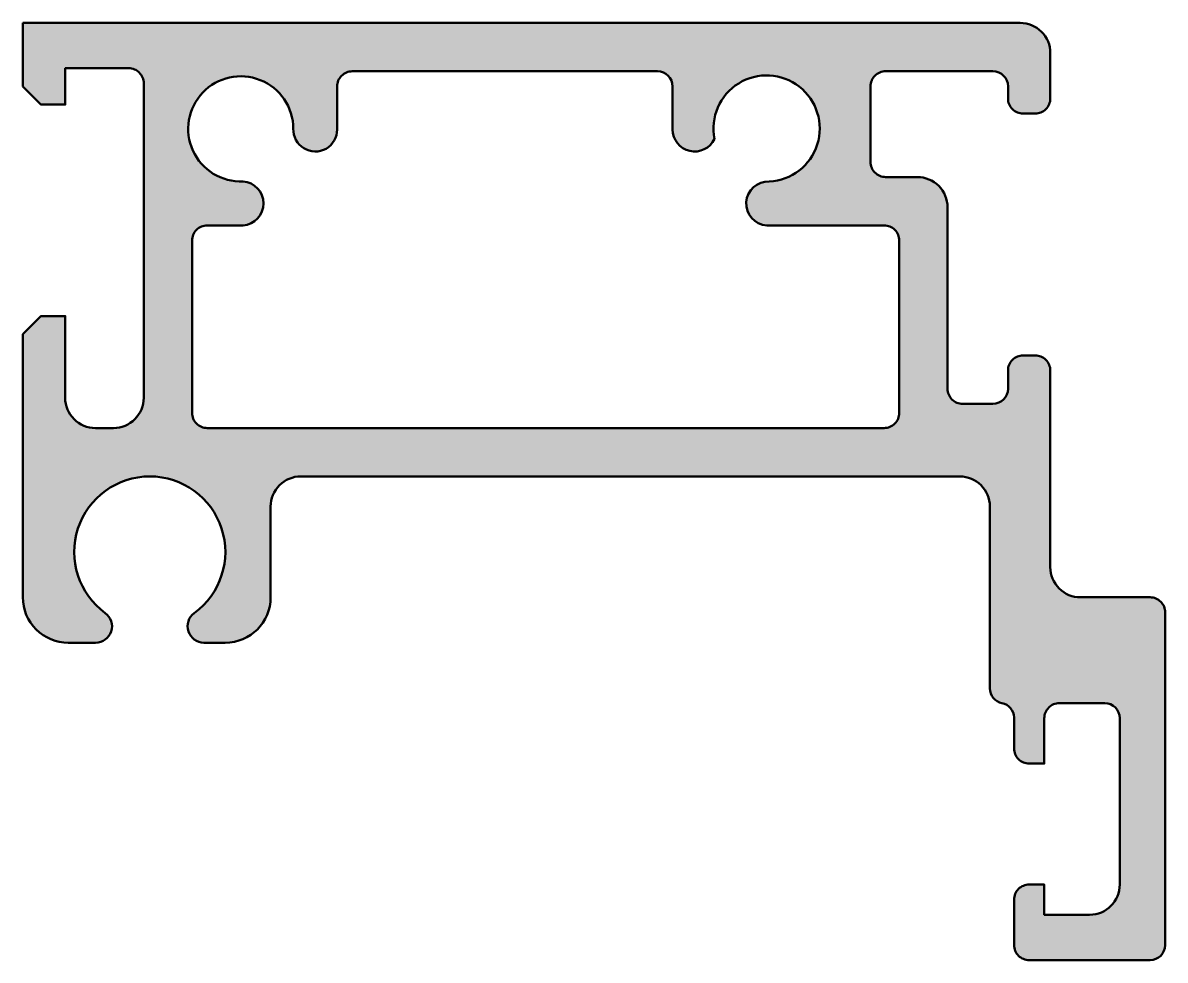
# Model space of a CAD drawing. Extents: x -37.8 to 0, y 0 to 31.
import ezdxf

# ---------------------------------------------------------------- set-up
doc = ezdxf.new("R2010")
doc.units = 0
doc.layers.add('0S-Alu contour', color=7, linetype='Continuous', lineweight=50)
doc.layers.add('0S-Alu hatch', color=252, linetype='Continuous', lineweight=25)

# ---------------------------------------------------------------- blocks, each defined once
blk = doc.blocks.new('188050__C469BF4A_2CFF_4543_8611_E88E0986DCB3_')
at = {"layer": '0S-Alu hatch'}
h = blk.add_hatch(color=256, dxfattribs=at)
edge = h.paths.add_edge_path()
edge.add_line((-37.800048828125, 31), (-37.80004882812499, 28.89999389648437))
edge.add_line((-37.80004882812499, 28.89999389648437), (-37.20001220703125, 28.29999542236328))
edge.add_line((-37.20001220703125, 28.29999542236328), (-36.4000244140625, 28.29999542236328))
edge.add_line((-36.4000244140625, 28.29999542236328), (-36.4000244140625, 29.5))
edge.add_line((-36.4000244140625, 29.5), (-34.29998779296875, 29.5))
edge.add_ellipse((-34.29840181034801, 29.0016468204503), major_axis=(-0.4983557031961857, 0), ratio=1, start_angle=179.8106652887953, end_angle=270.1823401705932, ccw=False)
edge.add_line((-33.800048828125, 29.00000000000002), (-33.800048828125, 18.59999847412109))
edge.add_ellipse((-34.79945260015369, 18.59940224614978), major_axis=(-0.9994039498786126, 0), ratio=1, start_angle=89.96581827757029, end_angle=180.0341817224275, ccw=False)
edge.add_line((-34.800048828125, 17.59999847412109), (-35.4000244140625, 17.59999847412109))
edge.add_ellipse((-35.40049280216869, 18.5995300860149), major_axis=(-0.9995317216389176, 0), ratio=1, start_angle=-0.026849235560291618, end_angle=90.02684923555711, ccw=False)
edge.add_line((-36.4000244140625, 18.59999847412115), (-36.4000244140625, 21.29999542236328))
edge.add_line((-36.4000244140625, 21.29999542236328), (-37.20001220703125, 21.29999542236328))
edge.add_line((-37.20001220703125, 21.29999542236328), (-37.800048828125, 20.69999694824219))
edge.add_line((-37.800048828125, 20.69999694824219), (-37.800048828125, 11.99999237060547))
edge.add_arc((-36.300048828125, 11.99999237060547), 1.5, 180, 270.0000000000002)
edge.add_line((-36.300048828125, 10.49999237060546), (-35.39195464210422, 10.49999237060547))
edge.add_arc((-35.39195464210422, 11.04189818458469), 0.5419058139792253, 269.9999999999993, 413.9087182890418)
edge.add_ellipse((-33.600048828125, 13.49999999999999), major_axis=(-2.499999999999988, 0), ratio=1, start_angle=126.09128171095759, end_angle=53.90871828904278, ccw=False)
edge.add_arc((-31.80814301414577, 11.04189818458469), 0.5419058139792238, 126.0912817109573, 270.0000000000003)
edge.add_line((-31.80814301414577, 10.49999237060546), (-31.10003662109375, 10.49999237060547))
edge.add_arc((-31.10003662109376, 11.99999237060547), 1.499999999999996, 270.0000000000001, 360)
edge.add_line((-29.60003662109376, 11.99999237060547), (-29.60003662109376, 15))
edge.add_ellipse((-28.60048875509077, 15.00045213399702), major_axis=(-0.9995479682617862, 0), ratio=1, start_angle=-90.02591708603228, end_angle=0.02591708603188181, ccw=False)
edge.add_line((-28.60003662109376, 16), (-6.79998779296875, 16))
edge.add_ellipse((-6.800318998707984, 14.99972984776956), major_axis=(-1.00027020706424, 0), ratio=1, start_angle=180.0154744015201, end_angle=269.9810284348955, ccw=False)
edge.add_line((-5.800048828125, 14.9999999999999), (-5.797892368469159, 8.989754398128127))
edge.add_arc((-5.297892400653065, 8.989933796746746), 0.4999999999999592, 180.0205575678205, 258.1954170843499)
edge.add_ellipse((-5.500419004070976, 8.009887196303225), major_axis=(-0.5007564212180048, 0), ratio=1, start_angle=182.1034506652473, end_angle=258.4527473636898, ccw=False)
edge.add_line((-5, 8.028266906738281), (-5, 7))
edge.add_arc((-4.500050773934189, 6.99994922606581), 0.4999492286440648, 179.9941811448113, 270.0058188551498)
edge.add_line((-4.499999999999992, 6.5), (-4, 6.5))
edge.add_line((-4, 6.5), (-4, 8))
edge.add_ellipse((-3.500095319554424, 8.000095319554426), major_axis=(-0.4999046895331252, 0), ratio=1, start_angle=-90.01092489892778, end_angle=0.01092489893670745, ccw=False)
edge.add_line((-3.5, 8.5), (-2, 8.499992370605469))
edge.add_ellipse((-2.000078773752417, 7.999913595592833), major_axis=(-0.5000787812169623, 0), ratio=1, start_angle=180.009899655982, end_angle=269.9909746149244, ccw=False)
edge.add_line((-1.5, 8.000000000000197), (-1.5, 2.5))
edge.add_ellipse((-2.50007934035981, 2.500079340359811), major_axis=(-1.000079343507007, 0), ratio=1, start_angle=90.00454550711049, end_angle=179.9954544929897, ccw=False)
edge.add_line((-2.5, 1.500000000000001), (-4, 1.5))
edge.add_line((-4, 1.5), (-4, 2.5))
edge.add_line((-4, 2.5), (-4.5, 2.5))
edge.add_arc((-4.500050773934189, 2.000050773934189), 0.4999492286440648, 89.994181144851, 180.0058188552513)
edge.add_line((-5, 1.999999999999653), (-5, 0.5))
edge.add_arc((-4.500068948648819, 0.4999310513511803), 0.4999310561057521, 179.9920979772151, 270.0079020227793)
edge.add_line((-4.499999999999992, 0), (-0.5, 0))
edge.add_arc((-0.5000330701618708, 0.500033070161871), 0.5000330712554343, 270.0037893107743, 359.9962106892971)
edge.add_line((2e-16, 0.5000000000006226), (0, 11.49999237060547))
edge.add_arc((-0.4997944582458216, 11.50019791235965), 0.4997945005106069, 359.9764369648941, 450.0235630351035)
edge.add_line((-0.5, 11.99999237060547), (-2.800048828125, 11.99999237060547))
edge.add_ellipse((-2.800491190317293, 12.99955000841317), major_axis=(-0.9995577356931553, 0), ratio=1, start_angle=-0.025356701823000094, end_angle=90.02535670182613, ccw=False)
edge.add_line((-3.800048828125, 12.99999237060541), (-3.800048828125, 19.49999237060547))
edge.add_arc((-4.299998054190807, 19.50004314453966), 0.4999492286440621, 359.9941811448113, 450.0058188551492)
edge.add_line((-4.300048828125, 19.99999237060547), (-4.70001220703125, 19.99999237060547))
edge.add_arc((-4.700062980965441, 19.50004314453966), 0.499949228644063, 89.99418114485078, 180.0058188552513)
edge.add_line((-5.20001220703125, 19.49999237060512), (-5.20001220703125, 18.90000152587891))
edge.add_ellipse((-5.700034756744853, 18.90002407559251), major_axis=(-0.5000225502220706, 0), ratio=1, start_angle=90.00258389030358, end_angle=179.9974161098099, ccw=False)
edge.add_line((-5.700012207031251, 18.4000015258789), (-6.70001220703125, 18.4000015258789))
edge.add_ellipse((-6.700086595780937, 18.89992713605233), major_axis=(-0.4999256157079299, 0), ratio=1, start_angle=-0.007651320267314077, end_angle=90.00852559117209, ccw=False)
edge.add_line((-7.20001220703125, 18.89999389648419), (-7.20001220703125, 24.90000152587891))
edge.add_arc((-8.19942000459226, 24.9005937283179), 0.9994079730167641, 359.9660491978557, 450.0339508021478)
edge.add_line((-8.200012207031246, 25.90000152587891), (-9.2486572265625, 25.90000152587891))
edge.add_ellipse((-9.248835830152702, 26.3998229222887), major_axis=(-0.4998214283204366, 0), ratio=1, start_angle=-0.020473776385074416, end_angle=90.02047377635768, ccw=False)
edge.add_line((-9.748657226562498, 26.40000152587899), (-9.7486572265625, 28.89999389648437))
edge.add_ellipse((-9.24869236725501, 28.90003666597701), major_axis=(-0.4999648611368476, 0), ratio=1, start_angle=-90.00402710975982, end_angle=0.004901367274385393, ccw=False)
edge.add_line((-9.248657226562496, 29.40000152587891), (-5.700012207031251, 29.40000152587891))
edge.add_ellipse((-5.700064722437867, 28.89994901047229), major_axis=(-0.5000525181641936, 0), ratio=1, start_angle=180.0060171903012, end_angle=269.99398280969547, ccw=False)
edge.add_line((-5.200012207031253, 28.90000152587888), (-5.20001220703125, 28.5))
edge.add_arc((-4.700062980965433, 28.49994922606582), 0.4999492286440719, 179.9941811448113, 270.0058188551488)
edge.add_line((-4.700012207031245, 28), (-4.300048828125006, 27.99999237060547))
edge.add_arc((-4.300001876716805, 28.49994541997189), 0.499953051571067, 269.9946192596933, 360.0062549978653)
edge.add_line((-3.800048828124998, 28.50000000000014), (-3.800048828125, 30))
edge.add_arc((-4.800018414821086, 30.00003041330391), 0.9999695871585851, 359.9982573929809, 450.0017426069531)
edge.add_line((-4.800048828124999, 31), (-37.800048828125, 31))
edge = h.paths.add_edge_path()
edge.add_ellipse((-30.58972266474962, 27.49394095599229), major_axis=(-1.739696594957087, 0), ratio=1, start_angle=-179.80044891024465, end_angle=92.50950604454272, ccw=False)
edge.add_arc((-28.1253215957239, 27.4704542511651), 0.7253170474151704, 177.6654137200299, 360.4240598966747)
edge.add_line((-27.40002441406251, 27.47582244873048), (-27.4000244140625, 28.89800262451171))
edge.add_ellipse((-26.90032146080881, 28.89829967125802), major_axis=(-0.4997030415429058, 0), ratio=1, start_angle=-90.0340592801499, end_angle=0.034059280160192884, ccw=False)
edge.add_line((-26.9000244140625, 29.39800262451171), (-16.79864501953125, 29.39799499511719))
edge.add_ellipse((-16.80153591091639, 28.89651403550771), major_axis=(-0.5014892921128463, 0), ratio=1, start_angle=180.1700734072477, end_angle=269.6697102103967, ccw=False)
edge.add_line((-16.300048828125, 28.89800262451171), (-16.300048828125, 27.47614286081796))
edge.add_arc((-15.56932109331495, 27.47612147780813), 0.7307277351229113, 179.9983233750604, 334.2872406494811)
edge.add_ellipse((-13.18797820326057, 27.50509872429505), major_axis=(-1.75737136965192, 0), ratio=1, start_angle=92.91419430846793, end_angle=11.355211207912589, ccw=False)
edge.add_arc((-13.13670779159745, 25.0246894356175), 0.7263092446321533, 86.99503200702327, 266.1781403565653)
edge.add_line((-13.18511962890625, 24.29999542236328), (-9.300048828124998, 24.29999542236328))
edge.add_ellipse((-9.29973618428545, 23.80030806620283), major_axis=(-0.4996874539677689, 0), ratio=1, start_angle=179.9641512438772, end_angle=270.0358487561042, ccw=False)
edge.add_line((-8.800048828125, 23.79999542236321), (-8.800048828125, 18.09999847412109))
edge.add_ellipse((-9.299745409213118, 18.09969505520921), major_axis=(-0.4996966732070489, 0), ratio=1, start_angle=89.96520964602053, end_angle=180.0347903539763, ccw=False)
edge.add_line((-9.300048828124996, 17.59999847412109), (-31.70001220703125, 17.59999847412109))
edge.add_ellipse((-31.7003248508708, 18.09968583028155), major_axis=(-0.4996874539677724, 0), ratio=1, start_angle=-0.0358487561230163, end_angle=90.03584875610437, ccw=False)
edge.add_line((-32.20001220703125, 18.09999847412117), (-32.20001220703125, 23.79999542236327))
edge.add_ellipse((-31.7003248508708, 23.80030806620283), major_axis=(-0.4996874539677724, 0), ratio=1, start_angle=-90.03584875610358, end_angle=0.035848756112784486, ccw=False)
edge.add_line((-31.70001220703126, 24.29999542236328), (-30.5135498046875, 24.29999542236328))
edge.add_arc((-30.56805452935282, 25.02795410156251), 0.7299963038484002, 274.2819388810521, 445.7180611189463)
at = {"layer": '0S-Alu contour', "color": 7}
for points in [[(-37.800048828125, 31), (-37.80004882812499, 28.89999389648437), (-37.20001220703125, 28.29999542236328), (-36.4000244140625, 28.29999542236328), (-36.4000244140625, 29.5), (-34.29998779296875, 29.5)], [(-4.800048828124999, 31), (-37.800048828125, 31)], [(-3.800048828124998, 28.50000000000014), (-3.800048828125, 30)], [(-26.9000244140625, 29.39800262451171), (-16.79864501953125, 29.39799499511719)], [(-9.248657226562496, 29.40000152587891), (-5.700012207031251, 29.40000152587891)], [(-33.800048828125, 29.00000000000002), (-33.800048828125, 18.59999847412109)], [(-27.40002441406251, 27.47582244873048), (-27.4000244140625, 28.89800262451171)], [(-16.300048828125, 28.89800262451171), (-16.300048828125, 27.47614286081796)], [(-9.748657226562498, 26.40000152587899), (-9.7486572265625, 28.89999389648437)], [(-5.200012207031253, 28.90000152587888), (-5.20001220703125, 28.5)], [(-4.700012207031245, 28), (-4.300048828125006, 27.99999237060547)], [(-8.200012207031246, 25.90000152587891), (-9.2486572265625, 25.90000152587891)], [(-7.20001220703125, 18.89999389648419), (-7.20001220703125, 24.90000152587891)], [(-31.70001220703126, 24.29999542236328), (-30.5135498046875, 24.29999542236328)], [(-13.18511962890625, 24.29999542236328), (-9.300048828124998, 24.29999542236328)], [(-32.20001220703125, 18.09999847412117), (-32.20001220703125, 23.79999542236327)], [(-8.800048828125, 23.79999542236321), (-8.800048828125, 18.09999847412109)], [(-36.4000244140625, 18.59999847412115), (-36.4000244140625, 21.29999542236328), (-37.20001220703125, 21.29999542236328), (-37.800048828125, 20.69999694824219), (-37.800048828125, 11.99999237060547)], [(-4.300048828125, 19.99999237060547), (-4.70001220703125, 19.99999237060547)], [(-5.20001220703125, 19.49999237060512), (-5.20001220703125, 18.90000152587891)], [(-3.800048828125, 12.99999237060541), (-3.800048828125, 19.49999237060547)], [(-5.700012207031251, 18.4000015258789), (-6.70001220703125, 18.4000015258789)], [(-34.800048828125, 17.59999847412109), (-35.4000244140625, 17.59999847412109)], [(-9.300048828124996, 17.59999847412109), (-31.70001220703125, 17.59999847412109)], [(-28.60003662109376, 16), (-6.79998779296875, 16)], [(-29.60003662109376, 11.99999237060547), (-29.60003662109376, 15)], [(-5.800048828125, 14.9999999999999), (-5.797892368469159, 8.989754398128127)], [(-0.5, 11.99999237060547), (-2.800048828125, 11.99999237060547)], [(2e-16, 0.5000000000006226), (0, 11.49999237060547)], [(-36.300048828125, 10.49999237060546), (-35.39195464210422, 10.49999237060547)], [(-31.80814301414577, 10.49999237060546), (-31.10003662109375, 10.49999237060547)], [(-3.5, 8.5), (-2, 8.499992370605469)], [(-5, 8.028266906738281), (-5, 7)], [(-4.499999999999992, 6.5), (-4, 6.5), (-4, 8)], [(-1.5, 8.000000000000197), (-1.5, 2.5)], [(-2.5, 1.500000000000001), (-4, 1.5), (-4, 2.5), (-4.5, 2.5)], [(-5, 1.999999999999653), (-5, 0.5)], [(-4.499999999999992, 0), (-0.5, 0)]]:
    blk.add_lwpolyline(points, dxfattribs=at)
for centre, radius, start, end in [((-4.800018414821086, 30.00003041330391), 0.9999695871585851, 359.9982573929809, 90.00174260695314), ((-4.700062980965433, 28.49994922606582), 0.4999492286440719, 179.9941811448113, 270.0058188551488), ((-4.300001876716805, 28.49994541997189), 0.499953051571067, 269.9946192596933, 0.006254997865228), ((-28.1253215957239, 27.4704542511651), 0.7253170474151704, 177.6654137200299, 0.4240598966746778), ((-15.56932109331495, 27.47612147780813), 0.7307277351229113, 179.9983233750604, 334.2872406494811), ((-30.56805452935282, 25.02795410156251), 0.7299963038484002, 274.2819388810521, 85.7180611189463), ((-13.13670779159745, 25.0246894356175), 0.7263092446321533, 86.99503200702327, 266.1781403565653), ((-8.19942000459226, 24.9005937283179), 0.9994079730167641, 359.9660491978557, 90.03395080214783), ((-4.700062980965441, 19.50004314453966), 0.499949228644063, 89.99418114485078, 180.0058188552513), ((-4.299998054190807, 19.50004314453966), 0.4999492286440621, 359.9941811448113, 90.00581885514931), ((-36.300048828125, 11.99999237060547), 1.5, 180, 270.0000000000002), ((-31.10003662109376, 11.99999237060547), 1.499999999999996, 270.0000000000001, 0), ((-0.4997944582458216, 11.50019791235965), 0.4997945005106069, 359.9764369648941, 90.02356303510356), ((-35.39195464210422, 11.04189818458469), 0.5419058139792253, 269.9999999999993, 53.90871828904181), ((-31.80814301414577, 11.04189818458469), 0.5419058139792238, 126.0912817109573, 270.0000000000003), ((-5.297892400653065, 8.989933796746746), 0.4999999999999592, 180.0205575678205, 258.1954170843499), ((-4.500050773934189, 6.99994922606581), 0.4999492286440648, 179.9941811448113, 270.0058188551498), ((-4.500050773934189, 2.000050773934189), 0.4999492286440648, 89.994181144851, 180.0058188552513), ((-4.500068948648819, 0.4999310513511803), 0.4999310561057521, 179.9920979772151, 270.0079020227793), ((-0.5000330701618708, 0.500033070161871), 0.5000330712554343, 270.0037893107743, 359.9962106892971)]:
    blk.add_arc(centre, radius, start, end, dxfattribs=at)
at = {"layer": '0S-Alu contour', "color": 7, "extrusion": (0, 0, -1)}
for centre, radius, start, end in [((34.29840181034801, 29.0016468204503), 0.4983557031961857, 89.81765982940684, 180.1893347112048), ((30.58972266474962, 27.49394095599229), 1.739696594957087, 267.4904939554573, 179.8004489102446), ((26.90032146080881, 28.89829967125802), 0.4997030415429059, 359.9659407198398, 90.03405928014995), ((16.80153591091639, 28.89651403550771), 0.5014892921128463, 90.33028978960328, 179.8299265927523), ((13.18797820326057, 27.50509872429505), 1.75737136965192, 348.6447887920874, 267.085805691532), ((9.24869236725501, 28.90003666597701), 0.4999648611368476, 359.9950986327256, 90.00402710975987), ((5.700064722437867, 28.89994901047229), 0.5000525181641936, 90.00601719030453, 179.9939828096988), ((9.248835830152702, 26.3998229222887), 0.4998214283204366, 269.9795262236423, 0.0204737763851812), ((31.7003248508708, 23.80030806620283), 0.4996874539677724, 359.9641512438872, 90.03584875610362), ((9.29973618428545, 23.80030806620283), 0.4996874539677689, 89.9641512438958, 180.0358487561229), ((35.40049280216869, 18.5995300860149), 0.9995317216389176, 269.9731507644429, 0.0268492355602658), ((34.79945260015369, 18.59940224614978), 0.9994039498786126, 179.9658182775725, 270.0341817224298), ((6.700086595780937, 18.89992713605233), 0.4999256157079299, 269.9914744088279, 0.0076513202672846), ((5.700034756744853, 18.90002407559251), 0.5000225502220706, 180.0025838901901, 269.9974161096964), ((31.7003248508708, 18.09968583028155), 0.4996874539677724, 269.9641512438956, 0.0358487561229541), ((9.299745409213118, 18.09969505520921), 0.4996966732070489, 179.9652096460237, 270.0347903539795), ((33.600048828125, 13.49999999999999), 2.499999999999988, 306.0912817109572, 233.9087182890426), ((28.60048875509077, 15.00045213399702), 0.9995479682617862, 359.9740829139681, 90.02591708603244), ((6.800318998707984, 14.99972984776956), 1.00027020706424, 90.0189715651045, 179.9845255984799), ((2.800491190317293, 12.99955000841317), 0.9995577356931553, 269.9746432981739, 0.025356701823041), ((5.500419004070976, 8.009887196303225), 0.5007564212180048, 101.5472526363102, 177.8965493347527), ((3.500095319554424, 8.000095319554426), 0.4999046895331252, 359.9890751010633, 90.01092489892775), ((2.000078773752417, 7.999913595592833), 0.5000787812169623, 90.00902538507556, 179.990100344018), ((2.50007934035981, 2.500079340359811), 1.000079343507007, 180.0045455070103, 269.9954544928895)]:
    blk.add_arc(centre, radius, start, end, dxfattribs=at)
blk = doc.blocks.new('188050__5F9033C1_2223_417F_A1D1_75549ADAD668_')
at = {"layer": '0S-Alu contour', "color": 7}
blk.add_blockref('188050__C469BF4A_2CFF_4543_8611_E88E0986DCB3_', (0, 0), dxfattribs=at)

msp = doc.modelspace()

# ---------------------------------------------------------------- block references
at = {"layer": '0S-Alu contour', "color": 7}
msp.add_blockref('188050__5F9033C1_2223_417F_A1D1_75549ADAD668_', (0, 0), dxfattribs=at)

doc.saveas('drawing.dxf')
